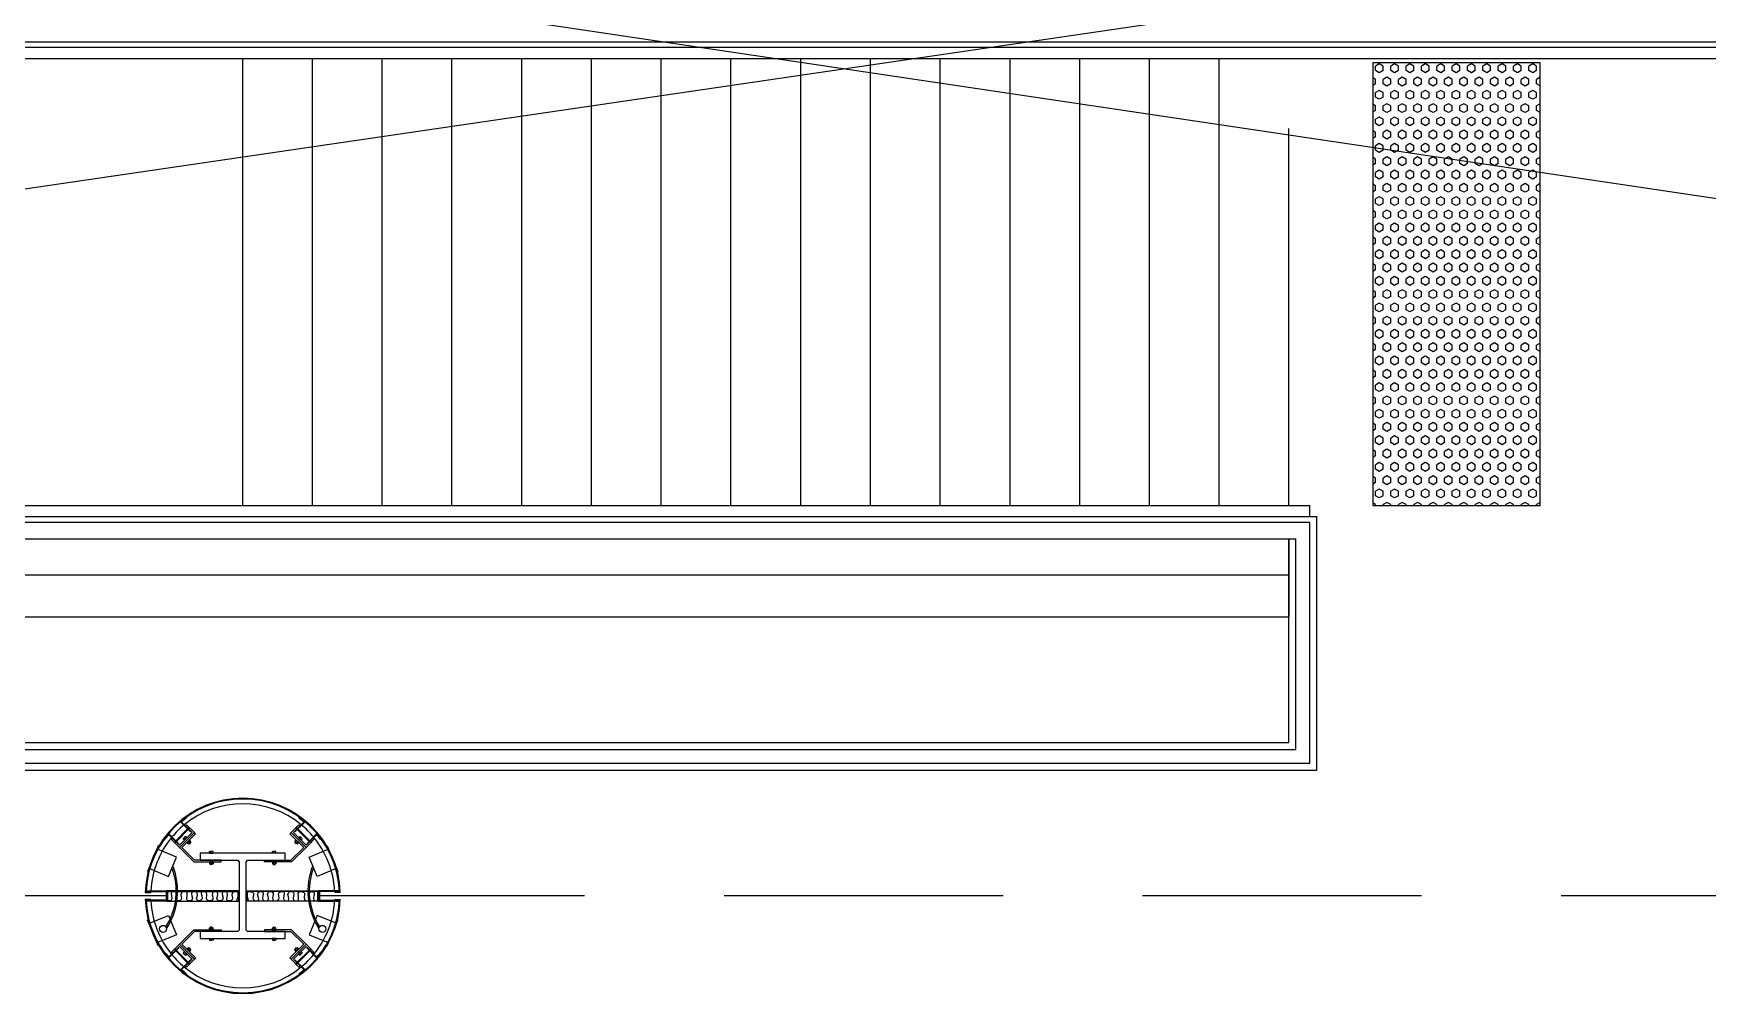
# Model space of a CAD drawing. Extents: x -163002 to 22103, y -103500 to 51643.
# Drawn here: x -120750 to -114750, y 29200 to 32641 of the extents above; entities that cross this region are included whole.
import ezdxf

# ---------------------------------------------------------------- set-up
doc = ezdxf.new("R2010")
doc.units = 0
doc.header["$LTSCALE"] = 1000
doc.header["$MEASUREMENT"] = 0
doc.linetypes.add('s2113a$0$GFxref$0$s3123a$0$HIDDEN2', pattern=[0.1875, 0.125, -0.0625])
doc.layers.get('0').update_dxf_attribs({"linetype": 'CONTINUOUS'})
for name, color, linetype in [('s2113a$0$fire shutter', 5, 's2113a$0$GFxref$0$s3123a$0$HIDDEN2'), ('s2113a$0$stair', 1, 'CONTINUOUS'), ('s2113a$0$tactile', 4, 'CONTINUOUS'), ('s2113a$0$txt1', 4, 'CONTINUOUS'), ('s2113a$0$walc', 1, 'CONTINUOUS')]:
    doc.layers.add(name, color=color, linetype=linetype)

# ---------------------------------------------------------------- blocks, each defined once
blk = doc.blocks.new('s2113a')
at = {"layer": 's2113a$0$tactile'}
h = blk.add_hatch(dxfattribs=at)
h.set_pattern_fill('HEX', color=9, scale=5, angle=90, style=0)
h.set_pattern_definition([(90, (-102659.315, 135282.67), (-27.4963, 2e-15), [15.875, -31.75]), (210, (-102659.315, 135282.67), (13.74815, -23.812494), [15.875, -31.75]), (150, (-102659.315, 135298.544), (-13.74815, -23.812494), [15.875, -31.75])])
h.paths.add_polyline_path([(-115350, 30949.1), (-115350, 32535.566), (-115950, 32535.566), (-115950, 30949.1)])
at = {"layer": 's2113a$0$fire shutter', "ltscale": 8}
for p, q in [((-120274.9, 29550.1), (-128724.9, 29550.1)), ((-111274.9, 29550.1), (-119724.9, 29550.1))]:
    blk.add_line(p, q, dxfattribs=at)
at = {"layer": 's2113a$0$stair'}
for p, q in [((-125249.9, 32611.1), (-110660.727, 32611.1)), ((-125249.9, 32591.1), (-110670.948, 32591.1)), ((-125249.9, 32551.1), (-110691.39, 32551.1)), ((-125249.9, 30949.1), (-116175, 30949.1)), ((-125249.9, 30909.1), (-116150, 30909.1)), ((-116175, 30909.1), (-116175, 30949.1)), ((-125249.9, 30889.1), (-116175, 30889.1)), ((-125249.9, 30830.1), (-116225, 30830.1)), ((-125249.9, 30700.1), (-116249.9, 30700.1)), ((-120239.845, 29747.521), (-120197.363, 29789.892)), ((-120237.727, 29745.397), (-120195.245, 29787.768)), ((-120200.317, 29759.576), (-120204.024, 29763.293)), ((-119762.073, 29745.397), (-119804.555, 29787.768)), ((-119759.955, 29747.521), (-119802.437, 29789.892)), ((-119799.483, 29759.576), (-119795.776, 29763.293)), ((-120209.521, 29750.395), (-120213.228, 29754.112)), ((-120209.875, 29750.042), (-120199.963, 29759.929)), ((-120209.169, 29749.334), (-120209.875, 29750.042)), ((-120209.169, 29749.334), (-120209.875, 29750.042)), ((-120209.169, 29749.334), (-120199.256, 29759.221)), ((-120204.919, 29754.985), (-120208.803, 29758.88)), ((-120207.222, 29751.276), (-120201.204, 29757.279)), ((-120190.782, 29750.724), (-120200.695, 29740.838)), ((-120199.989, 29740.13), (-120200.695, 29740.838)), ((-120190.076, 29750.016), (-120199.989, 29740.13)), ((-120199.963, 29759.929), (-120199.256, 29759.221)), ((-120199.634, 29740.483), (-120195.927, 29736.766)), ((-120197.333, 29742.778), (-120193.449, 29738.884)), ((-120193.45, 29738.177), (-120194.866, 29736.764)), ((-120193.273, 29738.353), (-120191.799, 29736.875)), ((-120192.919, 29738.706), (-120191.092, 29736.874)), ((-120188.848, 29742.767), (-120192.742, 29738.883)), ((-120192.731, 29747.368), (-120188.847, 29743.474)), ((-120186.842, 29741.818), (-120191.799, 29736.875)), ((-120191.799, 29736.875), (-120191.092, 29736.874)), ((-120186.843, 29741.111), (-120191.092, 29736.874)), ((-120190.782, 29750.724), (-120190.076, 29750.016)), ((-120190.43, 29749.663), (-120186.723, 29745.946)), ((-120186.724, 29744.885), (-120188.848, 29742.767)), ((-120188.671, 29742.943), (-120186.843, 29741.111)), ((-120188.317, 29743.296), (-120186.842, 29741.818)), ((-120186.843, 29741.111), (-120186.842, 29741.818)), ((-120119.6, 29703.6), (-120105.6, 29703.601)), ((-120119.6, 29702.6), (-120119.6, 29703.6)), ((-120119.6, 29702.6), (-120105.6, 29702.601)), ((-120119.1, 29703.6), (-120119.101, 29708.85)), ((-120116.85, 29702.6), (-120108.35, 29702.601)), ((-120112.6, 29703.601), (-120112.601, 29709.101)), ((-120106.1, 29703.601), (-120106.101, 29708.851)), ((-120105.6, 29703.601), (-120105.6, 29702.601)), ((-119894.2, 29703.601), (-119894.2, 29702.601)), ((-119880.2, 29703.6), (-119894.2, 29703.601)), ((-119880.2, 29702.6), (-119894.2, 29702.601)), ((-119893.7, 29703.601), (-119893.699, 29708.851)), ((-119882.95, 29702.6), (-119891.45, 29702.601)), ((-119887.2, 29703.601), (-119887.199, 29709.101)), ((-119880.7, 29703.6), (-119880.699, 29708.85)), ((-119880.2, 29702.6), (-119880.2, 29703.6)), ((-119809.37, 29749.663), (-119813.077, 29745.946)), ((-119813.076, 29744.885), (-119810.952, 29742.767)), ((-119811.483, 29743.296), (-119812.958, 29741.818)), ((-119812.958, 29741.818), (-119808.001, 29736.875)), ((-119812.957, 29741.111), (-119812.958, 29741.818)), ((-119811.129, 29742.943), (-119812.957, 29741.111)), ((-119812.957, 29741.111), (-119808.708, 29736.874)), ((-119807.069, 29747.368), (-119810.953, 29743.474)), ((-119810.952, 29742.767), (-119807.058, 29738.883)), ((-119809.018, 29750.724), (-119809.724, 29750.016)), ((-119809.724, 29750.016), (-119799.811, 29740.13)), ((-119809.018, 29750.724), (-119799.105, 29740.838)), ((-119806.881, 29738.706), (-119808.708, 29736.874)), ((-119808.001, 29736.875), (-119808.708, 29736.874)), ((-119806.527, 29738.353), (-119808.001, 29736.875)), ((-119802.467, 29742.778), (-119806.351, 29738.884)), ((-119806.35, 29738.177), (-119804.934, 29736.764)), ((-119800.166, 29740.483), (-119803.873, 29736.766)), ((-119799.837, 29759.929), (-119800.544, 29759.221)), ((-119790.631, 29749.334), (-119800.544, 29759.221)), ((-119789.925, 29750.042), (-119799.837, 29759.929)), ((-119799.811, 29740.13), (-119799.105, 29740.838)), ((-119792.578, 29751.276), (-119798.596, 29757.279)), ((-119794.881, 29754.985), (-119790.997, 29758.88)), ((-119790.631, 29749.334), (-119789.925, 29750.042)), ((-119790.279, 29750.395), (-119786.572, 29754.112)), ((-120105.599, 29671.601), (-120119.599, 29671.6)), ((-120119.599, 29670.6), (-120119.599, 29671.6)), ((-120105.599, 29670.601), (-120119.599, 29670.6)), ((-120119.099, 29670.6), (-120119.098, 29665.35)), ((-120116.348, 29664.6), (-120118.348, 29664.6)), ((-120116.098, 29664.6), (-120116.098, 29662.512)), ((-120109.098, 29662.513), (-120116.098, 29662.512)), ((-120116.098, 29662.512), (-120115.598, 29662.012)), ((-120115.849, 29670.6), (-120115.848, 29665.1)), ((-120115.598, 29664.6), (-120115.598, 29662.012)), ((-120109.598, 29662.013), (-120115.598, 29662.012)), ((-120109.848, 29664.601), (-120115.348, 29664.6)), ((-120106.848, 29664.601), (-120109.848, 29664.601)), ((-120109.598, 29664.601), (-120109.598, 29662.013)), ((-120109.598, 29662.013), (-120109.098, 29662.513)), ((-120109.349, 29670.601), (-120109.348, 29665.101)), ((-120109.098, 29664.601), (-120109.098, 29662.513)), ((-120106.099, 29670.601), (-120106.098, 29665.351)), ((-120105.599, 29671.601), (-120105.599, 29670.601)), ((-119894.201, 29671.601), (-119894.201, 29670.601)), ((-119894.201, 29671.601), (-119880.201, 29671.6)), ((-119894.201, 29670.601), (-119880.201, 29670.6)), ((-119893.701, 29670.601), (-119893.702, 29665.351)), ((-119892.952, 29664.601), (-119889.952, 29664.601)), ((-119890.702, 29664.601), (-119890.702, 29662.513)), ((-119890.202, 29662.013), (-119890.702, 29662.513)), ((-119890.702, 29662.513), (-119883.702, 29662.512)), ((-119890.451, 29670.601), (-119890.452, 29665.101)), ((-119890.202, 29664.601), (-119890.202, 29662.013)), ((-119890.202, 29662.013), (-119884.202, 29662.012)), ((-119889.952, 29664.601), (-119884.452, 29664.6)), ((-119884.202, 29664.6), (-119884.202, 29662.012)), ((-119883.702, 29662.512), (-119884.202, 29662.012)), ((-119883.951, 29670.6), (-119883.952, 29665.1)), ((-119883.702, 29664.6), (-119883.702, 29662.512)), ((-119883.452, 29664.6), (-119881.452, 29664.6)), ((-119880.701, 29670.6), (-119880.702, 29665.35)), ((-119880.201, 29670.6), (-119880.201, 29671.6)), ((-120348.639, 29562.6), (-120329.536, 29562.6)), ((-120329.536, 29537.6), (-120348.639, 29537.6)), ((-120329.536, 29565.6), (-120329.536, 29562.6)), ((-120329.536, 29534.6), (-120329.536, 29537.6)), ((-120268.9, 29531.6), (-120015.4, 29531.6)), ((-119730.9, 29531.6), (-119984.4, 29531.6)), ((-119670.264, 29565.6), (-119670.264, 29562.6)), ((-119651.161, 29562.6), (-119670.264, 29562.6)), ((-119670.264, 29537.6), (-119651.161, 29537.6)), ((-119670.264, 29534.6), (-119670.264, 29537.6)), ((-120119.599, 29429.6), (-120119.599, 29428.6)), ((-120105.599, 29429.599), (-120119.599, 29429.6)), ((-120105.599, 29428.599), (-120119.599, 29428.6)), ((-120119.099, 29429.6), (-120119.098, 29434.85)), ((-120116.348, 29435.6), (-120118.348, 29435.6)), ((-120116.098, 29437.688), (-120115.598, 29438.188)), ((-120116.098, 29435.6), (-120116.098, 29437.688)), ((-120109.098, 29437.687), (-120116.098, 29437.688)), ((-120115.849, 29429.6), (-120115.848, 29435.1)), ((-120115.598, 29435.6), (-120115.598, 29438.188)), ((-120109.598, 29438.187), (-120115.598, 29438.188)), ((-120109.848, 29435.599), (-120115.348, 29435.6)), ((-120106.848, 29435.599), (-120109.848, 29435.599)), ((-120109.598, 29438.187), (-120109.098, 29437.687)), ((-120109.598, 29435.599), (-120109.598, 29438.187)), ((-120109.349, 29429.599), (-120109.348, 29435.099)), ((-120109.098, 29435.599), (-120109.098, 29437.687)), ((-120106.099, 29429.599), (-120106.098, 29434.849)), ((-120105.599, 29428.599), (-120105.599, 29429.599)), ((-119894.201, 29429.599), (-119880.201, 29429.6)), ((-119894.201, 29428.599), (-119894.201, 29429.599)), ((-119894.201, 29428.599), (-119880.201, 29428.6)), ((-119893.701, 29429.599), (-119893.702, 29434.849)), ((-119892.952, 29435.599), (-119889.952, 29435.599)), ((-119890.202, 29438.187), (-119890.702, 29437.687)), ((-119890.702, 29437.687), (-119883.702, 29437.688)), ((-119890.702, 29435.599), (-119890.702, 29437.687)), ((-119890.451, 29429.599), (-119890.452, 29435.099)), ((-119890.202, 29438.187), (-119884.202, 29438.188)), ((-119890.202, 29435.599), (-119890.202, 29438.187)), ((-119889.952, 29435.599), (-119884.452, 29435.6)), ((-119884.202, 29435.6), (-119884.202, 29438.188)), ((-119883.702, 29437.688), (-119884.202, 29438.188)), ((-119883.951, 29429.6), (-119883.952, 29435.1)), ((-119883.702, 29435.6), (-119883.702, 29437.688)), ((-119883.452, 29435.6), (-119881.452, 29435.6)), ((-119880.701, 29429.6), (-119880.702, 29434.85)), ((-119880.201, 29429.6), (-119880.201, 29428.6)), ((-120239.845, 29352.679), (-120197.363, 29310.308)), ((-120237.727, 29354.803), (-120195.245, 29312.432)), ((-120209.521, 29349.805), (-120213.228, 29346.088)), ((-120209.169, 29350.866), (-120209.875, 29350.158)), ((-120209.875, 29350.158), (-120199.963, 29340.271)), ((-120209.169, 29350.866), (-120199.256, 29340.979)), ((-120204.919, 29345.215), (-120208.803, 29341.32)), ((-120207.222, 29348.924), (-120201.204, 29342.921)), ((-120200.317, 29340.624), (-120204.024, 29336.907)), ((-120199.989, 29360.07), (-120200.695, 29359.362)), ((-120190.782, 29349.476), (-120200.695, 29359.362)), ((-120190.076, 29350.184), (-120199.989, 29360.07)), ((-120199.963, 29340.271), (-120199.256, 29340.979)), ((-120199.634, 29359.717), (-120195.927, 29363.434)), ((-120197.333, 29357.422), (-120193.449, 29361.316)), ((-120193.45, 29362.023), (-120194.866, 29363.436)), ((-120193.273, 29361.847), (-120191.799, 29363.325)), ((-120192.919, 29361.494), (-120191.092, 29363.326)), ((-120188.848, 29357.433), (-120192.742, 29361.317)), ((-120192.731, 29352.832), (-120188.847, 29356.726)), ((-120191.799, 29363.325), (-120191.092, 29363.326)), ((-120186.842, 29358.382), (-120191.799, 29363.325)), ((-120186.843, 29359.089), (-120191.092, 29363.326)), ((-120190.782, 29349.476), (-120190.076, 29350.184)), ((-120190.43, 29350.537), (-120186.723, 29354.254)), ((-120186.724, 29355.315), (-120188.848, 29357.433)), ((-120188.671, 29357.257), (-120186.843, 29359.089)), ((-120188.317, 29356.904), (-120186.842, 29358.382)), ((-120186.843, 29359.089), (-120186.842, 29358.382)), ((-120119.6, 29397.6), (-120119.6, 29396.6)), ((-120119.6, 29397.6), (-120105.6, 29397.599)), ((-120119.6, 29396.6), (-120105.6, 29396.599)), ((-120119.1, 29396.6), (-120119.101, 29391.35)), ((-120116.85, 29397.6), (-120108.35, 29397.599)), ((-120112.6, 29396.599), (-120112.601, 29391.099)), ((-120106.1, 29396.599), (-120106.101, 29391.349)), ((-120105.6, 29396.599), (-120105.6, 29397.599)), ((-119880.2, 29397.6), (-119894.2, 29397.599)), ((-119894.2, 29396.599), (-119894.2, 29397.599)), ((-119880.2, 29396.6), (-119894.2, 29396.599)), ((-119893.7, 29396.599), (-119893.699, 29391.349)), ((-119882.95, 29397.6), (-119891.45, 29397.599)), ((-119887.2, 29396.599), (-119887.199, 29391.099)), ((-119880.7, 29396.6), (-119880.699, 29391.35)), ((-119880.2, 29397.6), (-119880.2, 29396.6)), ((-119809.37, 29350.537), (-119813.077, 29354.254)), ((-119813.076, 29355.315), (-119810.952, 29357.433)), ((-119812.958, 29358.382), (-119808.001, 29363.325)), ((-119812.957, 29359.089), (-119812.958, 29358.382)), ((-119811.483, 29356.904), (-119812.958, 29358.382)), ((-119812.957, 29359.089), (-119808.708, 29363.326)), ((-119811.129, 29357.257), (-119812.957, 29359.089)), ((-119807.069, 29352.832), (-119810.953, 29356.726)), ((-119810.952, 29357.433), (-119807.058, 29361.317)), ((-119809.724, 29350.184), (-119799.811, 29360.07)), ((-119809.018, 29349.476), (-119809.724, 29350.184)), ((-119809.018, 29349.476), (-119799.105, 29359.362)), ((-119808.001, 29363.325), (-119808.708, 29363.326)), ((-119806.881, 29361.494), (-119808.708, 29363.326)), ((-119806.527, 29361.847), (-119808.001, 29363.325)), ((-119802.467, 29357.422), (-119806.351, 29361.316)), ((-119806.35, 29362.023), (-119804.934, 29363.436)), ((-119762.073, 29354.803), (-119804.555, 29312.432)), ((-119800.166, 29359.717), (-119803.873, 29363.434)), ((-119759.955, 29352.679), (-119802.437, 29310.308)), ((-119790.631, 29350.866), (-119800.544, 29340.979)), ((-119799.837, 29340.271), (-119800.544, 29340.979)), ((-119789.925, 29350.158), (-119799.837, 29340.271)), ((-119799.811, 29360.07), (-119799.105, 29359.362)), ((-119799.483, 29340.624), (-119795.776, 29336.907)), ((-119792.578, 29348.924), (-119798.596, 29342.921)), ((-119794.881, 29345.215), (-119790.997, 29341.32)), ((-119790.631, 29350.866), (-119789.925, 29350.158)), ((-119790.279, 29349.805), (-119786.572, 29346.088))]:
    blk.add_line(p, q, dxfattribs=at)
for points in [[(-119999.9, 30949.1), (-119999.9, 32551.1)], [(-119749.9, 30949.1), (-119749.9, 32551.1)], [(-119499.9, 30949.1), (-119499.9, 32551.1)], [(-119249.9, 30949.1), (-119249.9, 32551.1)], [(-118999.9, 30949.1), (-118999.9, 32551.1)], [(-118749.9, 30949.1), (-118749.9, 32551.1)], [(-118499.9, 30949.1), (-118499.9, 32551.1)], [(-118249.9, 30949.1), (-118249.9, 32551.1)], [(-117999.9, 30949.1), (-117999.9, 32551.1)], [(-117749.9, 30949.1), (-117749.9, 32551.1)], [(-117499.9, 30949.1), (-117499.9, 32551.1)], [(-117249.9, 30949.1), (-117249.9, 32551.1)], [(-116999.9, 30949.1), (-116999.9, 32551.1)], [(-116749.9, 30949.1), (-116749.9, 32551.1)], [(-116499.9, 30949.1), (-116499.9, 32551.1)], [(-116250, 30949.1), (-116250, 32300.1)], [(-116150, 30000.1), (-116150, 30909.1)], [(-116175, 30025.1), (-116175, 30889.1)], [(-116250, 30100.1), (-116250, 30830.1)], [(-116249.9, 30550.1), (-116249.9, 30830.1)], [(-116225, 30075.1), (-116225, 30830.1)], [(-131203.9, 30100.1), (-116250, 30100.1)], [(-131203.9, 30075.1), (-116225, 30075.1)], [(-131203.9, 30025.1), (-116175, 30025.1)], [(-131103.9, 29635.102), (-131103.9, 30000.1), (-116150, 30000.1)], [(-120077.4, 29677.6), (-120172.651, 29677.6), (-120218.395, 29723.183), (-120168.833, 29772.616), (-120173.07, 29776.864), (-120226.881, 29723.194), (-120175.132, 29671.6), (-120077.4, 29671.6), (-120077.4, 29677.6)], [(-119922.4, 29677.6), (-119827.149, 29677.6), (-119781.405, 29723.183), (-119830.967, 29772.616), (-119826.73, 29776.864), (-119772.919, 29723.194), (-119824.668, 29671.6), (-119922.4, 29671.6), (-119922.4, 29677.6)], [(-120300.807, 29728.859), (-120302.655, 29729.625), (-120340.923, 29637.237), (-120339.075, 29636.471), (-120300.807, 29728.859)], [(-120334.292, 29648.02), (-120266.456, 29619.921), (-120237.755, 29689.212), (-120305.591, 29717.311)], [(-119665.508, 29648.02), (-119733.344, 29619.921), (-119762.045, 29689.212), (-119694.209, 29717.311)], [(-119698.993, 29728.859), (-119697.145, 29729.625), (-119658.877, 29637.237), (-119660.725, 29636.471), (-119698.993, 29728.859)], [(-120349.557, 29565.6), (-120274.9, 29565.6), (-120274.9, 29534.6), (-120349.557, 29534.6)], [(-120346.406, 29568.6), (-120271.9, 29568.6), (-120271.9, 29531.6), (-120346.406, 29531.6)], [(-119653.394, 29568.6), (-119727.9, 29568.6), (-119727.9, 29531.6), (-119653.394, 29531.6)], [(-119653.246, 29565.6), (-119724.9, 29565.6), (-119724.9, 29534.6), (-119653.246, 29534.6)], [(-120300.807, 29371.341), (-120302.655, 29370.575), (-120340.923, 29462.963), (-120339.075, 29463.729), (-120300.807, 29371.341)], [(-120334.292, 29452.18), (-120266.456, 29480.279), (-120237.755, 29410.988), (-120305.591, 29382.889)], [(-119665.508, 29452.18), (-119733.344, 29480.279), (-119762.045, 29410.988), (-119694.209, 29382.889)], [(-119698.993, 29371.341), (-119697.145, 29370.575), (-119658.877, 29462.963), (-119660.725, 29463.729), (-119698.993, 29371.341)], [(-120077.4, 29422.6), (-120172.651, 29422.6), (-120218.395, 29377.017), (-120168.833, 29327.584), (-120173.07, 29323.336), (-120226.881, 29377.006), (-120175.132, 29428.6), (-120077.4, 29428.6), (-120077.4, 29422.6)], [(-119922.4, 29422.6), (-119827.149, 29422.6), (-119781.405, 29377.017), (-119830.967, 29327.584), (-119826.73, 29323.336), (-119772.919, 29377.006), (-119824.668, 29428.6), (-119922.4, 29428.6), (-119922.4, 29422.6)]]:
    blk.add_lwpolyline(points, dxfattribs=at)
for points in [[(-120185.217, 29780.546), (-120186.633, 29779.134), (-120221.942, 29814.536, -0.00870213), (-120202.508, 29831.807), (-120201.206, 29830.289, 0.00800341), (-120219.054, 29814.472)], [(-119814.583, 29780.546), (-119813.167, 29779.134), (-119777.858, 29814.536, 0.00870213), (-119797.292, 29831.807), (-119798.594, 29830.289, -0.00800341), (-119780.746, 29814.472)], [(-120230.528, 29735.352), (-120229.112, 29736.764), (-120264.31, 29772.066, 0.00870213), (-120281.631, 29752.675), (-120280.116, 29751.369, -0.00800341), (-120264.253, 29769.177)], [(-119769.272, 29735.352), (-119770.688, 29736.764), (-119735.49, 29772.066, -0.00870213), (-119718.169, 29752.675), (-119719.684, 29751.369, 0.00800341), (-119735.547, 29769.177)], [(-120230.528, 29364.848), (-120229.112, 29363.436), (-120264.31, 29328.134, -0.00870213), (-120281.631, 29347.525), (-120280.116, 29348.831, 0.00800341), (-120264.253, 29331.023)], [(-119769.272, 29364.848), (-119770.688, 29363.436), (-119735.49, 29328.134, 0.00870213), (-119718.169, 29347.525), (-119719.684, 29348.831, -0.00800341), (-119735.547, 29331.023)], [(-120185.217, 29319.654), (-120186.633, 29321.066), (-120221.942, 29285.664, 0.00870213), (-120202.508, 29268.393), (-120201.206, 29269.911, -0.00800341), (-120219.054, 29285.728)], [(-119814.583, 29319.654), (-119813.167, 29321.066), (-119777.858, 29285.664, -0.00870213), (-119797.292, 29268.393), (-119798.594, 29269.911, 0.00800341), (-119780.746, 29285.728)]]:
    blk.add_lwpolyline(points, format="xyb", close=True, dxfattribs=at)
for points in [[(-120226.881, 29723.194), (-120173.07, 29776.864), (-120201.318, 29805.185), (-120205.566, 29800.948), (-120181.556, 29776.875), (-120226.87, 29731.68), (-120250.88, 29755.753), (-120255.128, 29751.516)], [(-120189.58, 29793.417), (-120193.829, 29789.18), (-120195.947, 29791.304), (-120191.699, 29795.541)], [(-119772.919, 29723.194), (-119826.73, 29776.864), (-119798.482, 29805.185), (-119794.234, 29800.948), (-119818.244, 29776.875), (-119772.93, 29731.68), (-119748.92, 29755.753), (-119744.672, 29751.516)], [(-119810.22, 29793.417), (-119805.971, 29789.18), (-119803.853, 29791.304), (-119808.101, 29795.541)], [(-120243.391, 29739.748), (-120239.143, 29743.985), (-120241.261, 29746.109), (-120245.509, 29741.872)], [(-120243.391, 29739.748), (-120239.143, 29743.985), (-120241.261, 29746.109), (-120245.509, 29741.872)], [(-120152.4, 29702.6), (-120152.4, 29677.6), (-120017.4, 29677.6), (-120012.4, 29672.6), (-120012.4, 29427.6), (-120017.4, 29422.6), (-120152.4, 29422.6), (-120152.4, 29397.6), (-119847.4, 29397.6), (-119847.4, 29422.6), (-119982.4, 29422.6), (-119987.4, 29427.6), (-119987.4, 29672.6), (-119982.4, 29677.6), (-119847.4, 29677.6), (-119847.4, 29702.6)], [(-119756.409, 29739.748), (-119760.657, 29743.985), (-119758.539, 29746.109), (-119754.291, 29741.872)], [(-120268.9, 29531.6), (-120268.9, 29565.6), (-120015.4, 29565.6), (-120015.4, 29531.6), (-120012.4, 29531.6), (-120012.4, 29531.6), (-120012.4, 29568.6), (-120271.9, 29568.6), (-120271.9, 29531.6)], [(-119730.9, 29531.6), (-119730.9, 29565.6), (-119984.4, 29565.6), (-119984.4, 29531.6), (-119987.4, 29531.6), (-119987.4, 29531.6), (-119987.4, 29568.6), (-119727.9, 29568.6), (-119727.9, 29531.6)], [(-120226.881, 29377.006), (-120173.07, 29323.336), (-120201.318, 29295.015), (-120205.566, 29299.252), (-120181.556, 29323.325), (-120226.87, 29368.52), (-120250.88, 29344.447), (-120255.128, 29348.684)], [(-120243.391, 29360.452), (-120239.143, 29356.215), (-120241.261, 29354.091), (-120245.509, 29358.328)], [(-119772.919, 29377.006), (-119826.73, 29323.336), (-119798.482, 29295.015), (-119794.234, 29299.252), (-119818.244, 29323.325), (-119772.93, 29368.52), (-119748.92, 29344.447), (-119744.672, 29348.684)], [(-119756.409, 29360.452), (-119760.657, 29356.215), (-119758.539, 29354.091), (-119754.291, 29358.328)], [(-120189.58, 29306.783), (-120193.829, 29311.02), (-120195.947, 29308.896), (-120191.699, 29304.659)], [(-119810.22, 29306.783), (-119805.971, 29311.02), (-119803.853, 29308.896), (-119808.101, 29304.659)]]:
    blk.add_lwpolyline(points, close=True, dxfattribs=at)
for points in [[(-120204.024, 29763.293, 0.22196227), (-120208.803, 29758.88, 3.55109969)], [(-119795.776, 29763.293, -0.22196227), (-119790.997, 29758.88, -3.55109969)], [(-120213.228, 29754.112, -0.24878441), (-120208.803, 29758.88, -3.55109969)], [(-120209.7, 29758.542, -0.1784415), (-120208.463, 29759.775, 0.2)], [(-120193.45, 29738.177, 0.1), (-120192.742, 29738.883, -0.2)], [(-120188.14, 29743.473, -0.1), (-120188.848, 29742.767, 0.2)], [(-120119.101, 29708.85, -0.24878441), (-120112.601, 29709.101, -3.55109969)], [(-120113.474, 29709.495, -0.1784415), (-120111.727, 29709.495, 0.2)], [(-120106.101, 29708.851, 0.22196227), (-120112.601, 29709.101, 3.55109969)], [(-119893.699, 29708.851, -0.22196227), (-119887.199, 29709.101, -3.55109969)], [(-119886.326, 29709.495, 0.1784415), (-119888.073, 29709.495, -0.2)], [(-119880.699, 29708.85, 0.24878441), (-119887.199, 29709.101, 3.55109969)], [(-119811.66, 29743.473, 0.1), (-119810.952, 29742.767, -0.2)], [(-119806.35, 29738.177, -0.1), (-119807.058, 29738.883, 0.2)], [(-119790.1, 29758.542, 0.1784415), (-119791.337, 29759.775, -0.2)], [(-119786.572, 29754.112, 0.24878441), (-119790.997, 29758.88, 3.55109969)], [(-120116.348, 29664.6, 0.1), (-120115.348, 29664.6, -0.2)], [(-120108.848, 29664.601, -0.1), (-120109.848, 29664.601, 0.2)], [(-119890.952, 29664.601, 0.1), (-119889.952, 29664.601, -0.2)], [(-119883.452, 29664.6, -0.1), (-119884.452, 29664.6, 0.2)], [(-120116.348, 29435.6, -0.1), (-120115.348, 29435.6, 0.2)], [(-120108.848, 29435.599, 0.1), (-120109.848, 29435.599, -0.2)], [(-119890.952, 29435.599, -0.1), (-119889.952, 29435.599, 0.2)], [(-119883.452, 29435.6, 0.1), (-119884.452, 29435.6, -0.2)], [(-120213.228, 29346.088, 0.24878441), (-120208.803, 29341.32, 3.55109969)], [(-120209.7, 29341.658, 0.1784415), (-120208.463, 29340.425, -0.2)], [(-120204.024, 29336.907, -0.22196227), (-120208.803, 29341.32, -3.55109969)], [(-120193.45, 29362.023, -0.1), (-120192.742, 29361.317, 0.2)], [(-120188.14, 29356.727, 0.1), (-120188.848, 29357.433, -0.2)], [(-120119.101, 29391.35, 0.24878441), (-120112.601, 29391.099, 3.55109969)], [(-120113.474, 29390.705, 0.1784415), (-120111.727, 29390.705, -0.2)], [(-120106.101, 29391.349, -0.22196227), (-120112.601, 29391.099, -3.55109969)], [(-119893.699, 29391.349, 0.22196227), (-119887.199, 29391.099, 3.55109969)], [(-119886.326, 29390.705, -0.1784415), (-119888.073, 29390.705, 0.2)], [(-119880.699, 29391.35, -0.24878441), (-119887.199, 29391.099, -3.55109969)], [(-119811.66, 29356.727, -0.1), (-119810.952, 29357.433, 0.2)], [(-119806.35, 29362.023, 0.1), (-119807.058, 29361.317, -0.2)], [(-119795.776, 29336.907, 0.22196227), (-119790.997, 29341.32, 3.55109969)], [(-119790.1, 29341.658, -0.1784415), (-119791.337, 29340.425, 0.2)], [(-119786.572, 29346.088, -0.24878441), (-119790.997, 29341.32, -3.55109969)]]:
    blk.add_lwpolyline(points, format="xyb", dxfattribs=at)
for centre in [(-120285.357, 29431.86), (-119714.443, 29431.86)]:
    blk.add_circle(centre, 12.5, dxfattribs=at)
for centre, radius, start, end in [((-119999.9, 29550.1), 350, 2.2168655, 177.7831345), ((-119999.9, 29550.1), 347, 2.5601734, 176.9438769), ((-119999.9, 29550.1), 330, 50.5570521, 129.3772468), ((-119999.9, 29550.1), 330, 129.7916909, 140.2219889), ((-119999.9, 29550.1), 330, 39.7780111, 50.2083091), ((-119999.9, 29550.1), 330, 140.5707724, 176.786279), ((-120195.396, 29737.295), 0.75, 224.925, 314.925), ((-120193.803, 29738.531), 0.5, 314.925, 44.925), ((-120193.095, 29739.237), 0.5, 224.925, 314.925), ((-120189.201, 29743.121), 0.5, 314.925, 44.925), ((-120188.493, 29743.827), 0.5, 224.925, 314.925), ((-120187.254, 29745.416), 0.75, 314.925, 44.925), ((-119812.546, 29745.416), 0.75, 135.075, 225.075), ((-119811.307, 29743.827), 0.5, 225.075, 315.075), ((-119810.599, 29743.121), 0.5, 135.075, 225.075), ((-119806.705, 29739.237), 0.5, 225.075, 315.075), ((-119805.997, 29738.531), 0.5, 135.075, 225.075), ((-119804.404, 29737.295), 0.75, 225.075, 315.075), ((-119999.9, 29550.1), 330, 3.213721, 39.4292276), ((-120478.077, 29566.476), 239.827, 327.8560732, 20.6185087), ((-120481.284, 29567.018), 248.025, 327.1685007, 21.5614279), ((-120118.348, 29665.35), 0.75, 180.005, 270.005), ((-120116.348, 29665.1), 0.5, 270.005, 0.005), ((-120115.348, 29665.1), 0.5, 180.005, 270.005), ((-120109.848, 29665.101), 0.5, 270.005, 0.005), ((-120108.848, 29665.101), 0.5, 180.005, 270.005), ((-120106.848, 29665.351), 0.75, 270.005, 0.005), ((-119892.952, 29665.351), 0.75, 179.995, 269.995), ((-119890.952, 29665.101), 0.5, 269.995, 359.995), ((-119889.952, 29665.101), 0.5, 179.995, 269.995), ((-119884.452, 29665.1), 0.5, 269.995, 359.995), ((-119883.452, 29665.1), 0.5, 179.995, 269.995), ((-119881.452, 29665.35), 0.75, 269.995, 359.995), ((-119518.516, 29567.018), 248.025, 158.4385721, 212.8314993), ((-119521.723, 29566.476), 239.827, 159.3814913, 212.1439268), ((-120348.639, 29563.6), 1, 177.7831345, 270), ((-120348.639, 29536.6), 1, 90, 182.2168655), ((-119999.9, 29550.1), 350, 182.2168655, 357.7831345), ((-119999.9, 29550.1), 347, 183.0561231, 357.4398266), ((-119999.9, 29550.1), 330, 183.213721, 219.4292276), ((-119999.9, 29550.1), 330, 320.5707724, 356.786279), ((-119651.161, 29563.6), 1, 270, 2.2168655), ((-119651.161, 29536.6), 1, 357.7831345, 90), ((-120118.348, 29434.85), 0.75, 89.995, 179.995), ((-120116.348, 29435.1), 0.5, 359.995, 89.995), ((-120115.348, 29435.1), 0.5, 89.995, 179.995), ((-120109.848, 29435.099), 0.5, 359.995, 89.995), ((-120108.848, 29435.099), 0.5, 89.995, 179.995), ((-120106.848, 29434.849), 0.75, 359.995, 89.995), ((-119892.952, 29434.849), 0.75, 90.005, 180.005), ((-119890.952, 29435.099), 0.5, 0.005, 90.005), ((-119889.952, 29435.099), 0.5, 90.005, 180.005), ((-119884.452, 29435.1), 0.5, 0.005, 90.005), ((-119883.452, 29435.1), 0.5, 90.005, 180.005), ((-119881.452, 29434.85), 0.75, 0.005, 90.005), ((-120195.396, 29362.905), 0.75, 45.075, 135.075), ((-120193.803, 29361.669), 0.5, 315.075, 45.075), ((-120193.095, 29360.963), 0.5, 45.075, 135.075), ((-120189.201, 29357.079), 0.5, 315.075, 45.075), ((-120188.493, 29356.373), 0.5, 45.075, 135.075), ((-120187.254, 29354.784), 0.75, 315.075, 45.075), ((-119812.546, 29354.784), 0.75, 134.925, 224.925), ((-119811.307, 29356.373), 0.5, 44.925, 134.925), ((-119810.599, 29357.079), 0.5, 134.925, 224.925), ((-119806.705, 29360.963), 0.5, 44.925, 134.925), ((-119805.997, 29361.669), 0.5, 134.925, 224.925), ((-119804.404, 29362.905), 0.75, 44.925, 134.925), ((-119999.9, 29550.1), 330, 219.7780111, 230.2083091), ((-119999.9, 29550.1), 330, 230.5570521, 309.4429479), ((-119999.9, 29550.1), 330, 309.7916909, 320.2219889)]:
    blk.add_arc(centre, radius, start, end, dxfattribs=at)
for points, knots in [([(-120199.484, 29548.7), (-120197.761, 29557.299), (-120198.526, 29569.529), (-120230.123, 29561.478), (-120210.548, 29534.007), (-120251.994, 29527.481), (-120225.709, 29564.689), (-120267.184, 29567.533), (-120244.243, 29535.55), (-120264.042, 29531.28), (-120268.9, 29532.138)], [12.89094301, 12.89094301, 12.89094301, 12.89094301, 34, 51.66011354, 74.78166669, 92.83984696, 121.50304154, 137.84703913, 165.17274235, 178.60017241, 178.60017241, 178.60017241, 178.60017241]), ([(-120107.988, 29548.637), (-120106.301, 29540.112), (-120107.125, 29527.98), (-120138.658, 29536.014), (-120119.083, 29563.485), (-120160.528, 29570.011), (-120134.244, 29532.803), (-120175.718, 29529.959), (-120150.669, 29564.882), (-120195.134, 29568.298), (-120171.353, 29534.498), (-120200.576, 29529.377), (-120201.282, 29540.079), (-120199.484, 29548.7)], [13.01802102, 13.01802102, 13.01802102, 13.01802102, 34, 51.66011354, 74.78166669, 92.83984696, 121.50304154, 137.84703913, 165.17274235, 183.84902777, 211.9388906, 224.82003808, 245.91685155, 245.91685155, 245.91685155, 245.91685155]), ([(-120021.328, 29531.6), (-120016.45, 29547.361), (-120009.038, 29571.309), (-120047.216, 29561.582), (-120027.641, 29534.111), (-120069.087, 29527.585), (-120042.802, 29564.793), (-120084.277, 29567.637), (-120059.227, 29532.714), (-120103.693, 29529.297), (-120079.911, 29563.097), (-120109.234, 29568.236), (-120109.849, 29557.384), (-120107.988, 29548.637)], [0, 0, 0, 0, 34, 51.66011354, 74.78166669, 92.83984696, 121.50304154, 137.84703913, 165.17274235, 183.84902777, 211.9388906, 224.82003808, 246.12776605, 246.12776605, 246.12776605, 246.12776605]), ([(-119978.472, 29531.6), (-119983.35, 29547.361), (-119990.762, 29571.309), (-119952.584, 29561.582), (-119972.159, 29534.111), (-119930.713, 29527.585), (-119956.998, 29564.793), (-119915.523, 29567.637), (-119940.573, 29532.714), (-119896.107, 29529.297), (-119919.889, 29563.097), (-119890.566, 29568.236), (-119889.951, 29557.384), (-119891.812, 29548.637)], [0, 0, 0, 0, 34, 51.66011354, 74.78166669, 92.83984696, 121.50304154, 137.84703913, 165.17274235, 183.84902777, 211.9388906, 224.82003808, 246.12776605, 246.12776605, 246.12776605, 246.12776605]), ([(-119891.812, 29548.637), (-119893.499, 29540.112), (-119892.675, 29527.98), (-119861.142, 29536.014), (-119880.717, 29563.485), (-119839.272, 29570.011), (-119865.556, 29532.803), (-119824.082, 29529.959), (-119849.131, 29564.882), (-119804.666, 29568.298), (-119828.447, 29534.498), (-119799.224, 29529.377), (-119798.518, 29540.079), (-119800.316, 29548.7)], [13.01802102, 13.01802102, 13.01802102, 13.01802102, 34, 51.66011354, 74.78166669, 92.83984696, 121.50304154, 137.84703913, 165.17274235, 183.84902777, 211.9388906, 224.82003808, 245.91685155, 245.91685155, 245.91685155, 245.91685155]), ([(-119800.316, 29548.7), (-119802.039, 29557.299), (-119801.274, 29569.529), (-119769.677, 29561.478), (-119789.252, 29534.007), (-119747.806, 29527.481), (-119774.091, 29564.689), (-119732.616, 29567.533), (-119755.557, 29535.55), (-119735.758, 29531.28), (-119730.9, 29532.138)], [12.89094301, 12.89094301, 12.89094301, 12.89094301, 34, 51.66011354, 74.78166669, 92.83984696, 121.50304154, 137.84703913, 165.17274235, 178.60017241, 178.60017241, 178.60017241, 178.60017241])]:
    blk.add_open_spline(points, degree=3, knots=knots, dxfattribs=at)
at = {"layer": 's2113a$0$tactile'}
blk.add_lwpolyline([(-115350, 30949.1), (-115350, 32535.566), (-115950, 32535.566), (-115950, 30949.1)], close=True, dxfattribs=at)
at = {"layer": 's2113a$0$txt1', "color": 1}
for p, q in [((-131203.9, 34504.106), (-104649.9, 30550.1)), ((-131237.9, 30550.1), (-104649.9, 34450.1))]:
    blk.add_line(p, q, dxfattribs=at)
at = {"layer": 's2113a$0$walc', "color": 4}
blk.add_lwpolyline([(-131203.9, 29635.102), (-131203.9, 30550.1), (-116249.9, 30550.1)], dxfattribs=at)

msp = doc.modelspace()

# ---------------------------------------------------------------- block references
msp.add_blockref('s2113a', (0, 0))

doc.saveas('drawing.dxf')
